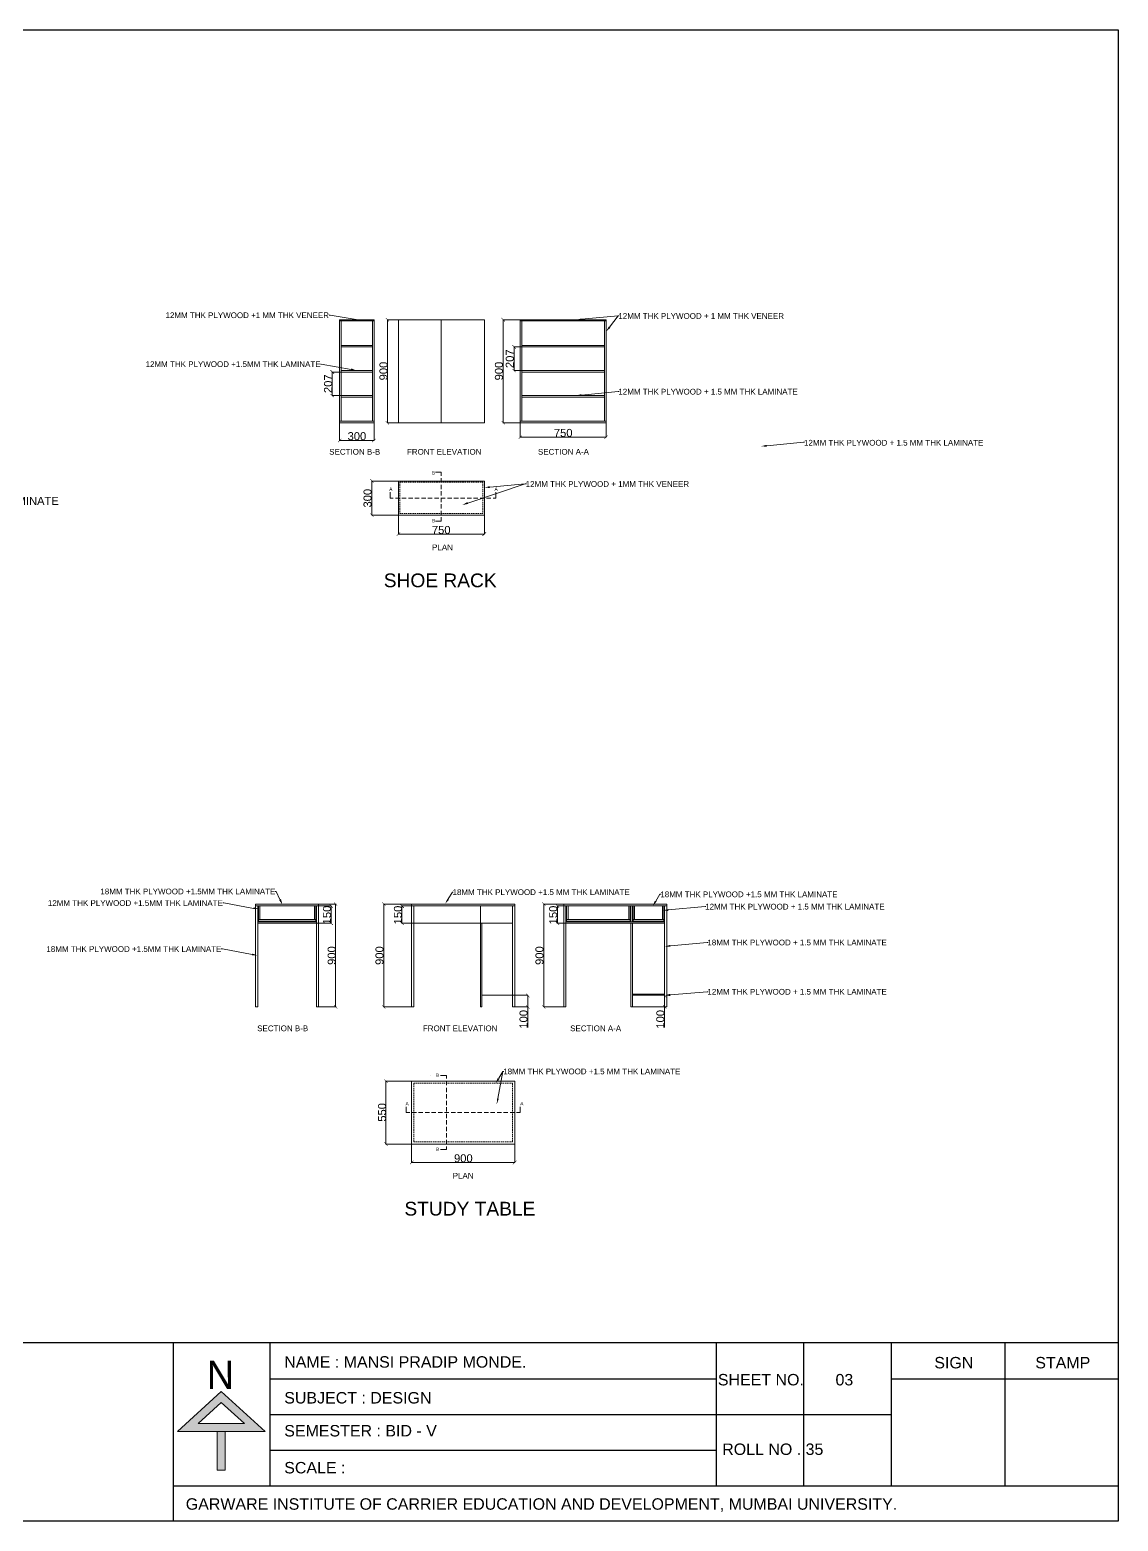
# Model space of a CAD drawing. Header units: millimetres. Extents: x 68955 to 118645, y -193284 to 16474.
# Drawn here: x 84949 to 94470, y -193284 to -180244 of the extents above; entities that cross this region are included whole.
import ezdxf

# ---------------------------------------------------------------- set-up
doc = ezdxf.new("R2010")
doc.units = ezdxf.units.MM
for name, color, linetype in [('PDF10_0', 7, 'Continuous'), ('PDF10_PLAN', 7, 'Continuous'), ('PDF10_TEXT', 7, 'Continuous')]:
    doc.layers.add(name, color=color, linetype=linetype)
doc.layers.add('PDF10_wall', color=7, linetype='Continuous', true_color=0x929498)
doc.styles.add('PDF Arial', font='arial.ttf')
doc.styles.add('PDF Yu Gothic UI', font='Yu Gothic UI.ttf')

msp = doc.modelspace()

# ---------------------------------------------------------------- hatches: boundary and pattern name
at = {"layer": 'PDF10_0', "transparency": 33554559}
for points in [[(88089.535, -182796.375), (88092.702, -182793.208), (88064.203, -182761.543), (88061.036, -182764.709)], [(89102.834, -182796.375), (89106.001, -182793.208), (89077.502, -182761.543), (89074.335, -182764.709)], [(89197.831, -183033.867), (89200.998, -183030.7), (89172.499, -182999.035), (89169.332, -183002.201)], [(89172.499, -183208.028), (89169.332, -183211.194), (89197.831, -183239.693), (89200.998, -183236.527)], [(87608.218, -183252.359), (87611.385, -183249.193), (87579.719, -183217.527), (87576.552, -183220.694)], [(87579.719, -183426.52), (87576.552, -183429.687), (87608.218, -183458.186), (87611.385, -183455.019)], [(88064.203, -183664.012), (88061.036, -183667.179), (88089.535, -183695.678), (88092.702, -183692.511)], [(89077.502, -183664.012), (89074.335, -183667.179), (89102.834, -183695.678), (89106.001, -183692.511)], [(87674.716, -183822.34), (87671.549, -183819.174), (87643.05, -183847.673), (87646.217, -183850.839)], [(87940.707, -183847.673), (87943.873, -183850.839), (87975.539, -183822.34), (87972.372, -183819.174)], [(89254.829, -183793.841), (89251.663, -183790.675), (89223.164, -183819.174), (89226.33, -183822.34)], [(89973.638, -183819.174), (89976.805, -183822.34), (90005.304, -183793.841), (90002.137, -183790.675)], [(87953.373, -184205.494), (87956.54, -184202.327), (87928.041, -184170.662), (87924.874, -184173.828)], [(87928.041, -184471.485), (87924.874, -184474.652), (87953.373, -184503.151), (87956.54, -184499.984)], [(88190.865, -184639.313), (88187.699, -184636.146), (88156.033, -184667.812), (88159.199, -184670.978)], [(88906.508, -184667.812), (88909.674, -184670.978), (88941.34, -184639.313), (88938.173, -184636.146)], [(87598.718, -187923.035), (87601.885, -187919.869), (87570.219, -187888.203), (87567.053, -187891.37)], [(87636.717, -187904.036), (87639.884, -187900.87), (87611.385, -187872.37), (87608.218, -187875.537)], [(88057.87, -187904.036), (88061.036, -187900.87), (88032.537, -187872.37), (88029.371, -187875.537)], [(88219.364, -187923.035), (88222.531, -187919.869), (88190.865, -187888.203), (88187.699, -187891.37)], [(89457.489, -187904.036), (89460.656, -187900.87), (89432.157, -187872.37), (89428.99, -187875.537)], [(89577.818, -187923.035), (89580.985, -187919.869), (89552.486, -187888.203), (89549.319, -187891.37)], [(87570.219, -188040.198), (87567.053, -188043.365), (87598.718, -188071.864), (87601.885, -188068.697)], [(88190.865, -188040.198), (88187.699, -188043.365), (88219.364, -188071.864), (88222.531, -188068.697)], [(89552.486, -188040.198), (89549.319, -188043.365), (89577.818, -188071.864), (89580.985, -188068.697)], [(89318.16, -188705.176), (89321.327, -188702.009), (89292.828, -188670.344), (89289.661, -188673.51)], [(90515.12, -188705.176), (90518.287, -188702.009), (90489.788, -188670.344), (90486.621, -188673.51)], [(87611.385, -188771.674), (87608.218, -188774.84), (87636.717, -188803.339), (87639.884, -188800.173)], [(88032.537, -188771.674), (88029.371, -188774.84), (88057.87, -188803.339), (88061.036, -188800.173)], [(89292.828, -188771.674), (89289.661, -188774.84), (89318.16, -188803.339), (89321.327, -188800.173)], [(89432.157, -188771.674), (89428.99, -188774.84), (89457.489, -188803.339), (89460.656, -188800.173)], [(90489.788, -188771.674), (90486.621, -188774.84), (90515.12, -188803.339), (90518.287, -188800.173)], [(88076.869, -189452.484), (88080.035, -189449.317), (88051.536, -189420.818), (88048.37, -189423.985)], [(88051.536, -189968.633), (88048.37, -189971.8), (88076.869, -190003.465), (88080.035, -190000.299)], [(88308.028, -190133.294), (88304.861, -190130.128), (88273.196, -190161.793), (88276.362, -190164.96)], [(89172.499, -190161.793), (89175.665, -190164.96), (89207.331, -190133.294), (89204.164, -190130.128)]]:
    msp.add_hatch(color=256, dxfattribs=at).paths.add_polyline_path(points)
at = {"layer": 'PDF10_wall', "transparency": 33554559}
h = msp.add_hatch(color=256, dxfattribs=at)
h.paths.add_polyline_path([(86927.408, -192429.05), (86724.748, -192245.39), (86623.418, -192150.393), (86518.921, -192245.39), (86316.262, -192429.05), (86240.264, -192498.715), (86588.586, -192498.715), (86588.586, -192837.537), (86658.25, -192837.537), (86658.25, -192498.715), (87006.572, -192498.715)])
h.paths.add_polyline_path([(86826.078, -192429.05), (86420.758, -192429.05), (86623.418, -192245.39)], flags=0)

# ---------------------------------------------------------------- linework, layer by layer
at = {"layer": 'PDF10_0', "lineweight": 25}
msp.add_lwpolyline([(76436.594, -180244.127), (94470.154, -180244.127), (94470.154, -193284.022), (76436.594, -193284.022)], close=True, dxfattribs=at)
for points in [[(94470.154, -191726.074), (76436.594, -191726.074)], [(86202.265, -191726.074), (86202.265, -193284.022)], [(87047.737, -191726.074), (87047.737, -192973.699)], [(90952.105, -191726.074), (90952.105, -192973.699)], [(91718.413, -191726.074), (91718.413, -192973.699)], [(92484.72, -191726.074), (92484.72, -192973.699)], [(93479.02, -191726.074), (93479.02, -192973.699)], [(87047.737, -192039.563), (87047.737, -192039.563)], [(87047.737, -192039.563), (90952.105, -192039.563)], [(92484.72, -192039.563), (94470.154, -192039.563)], [(87047.737, -192349.886), (87047.737, -192349.886)], [(87047.737, -192349.886), (92484.72, -192349.886)], [(87047.737, -192663.376), (87047.737, -192663.376)], [(87047.737, -192663.376), (90952.105, -192663.376)], [(86202.265, -192973.699), (94470.154, -192973.699)], [(87047.737, -192973.699), (87047.737, -192973.699)]]:
    msp.add_lwpolyline(points, dxfattribs=at)
at = {"layer": 'PDF10_PLAN', "lineweight": 18}
for points in [[(87804.545, -182777.375), (87576.552, -182739.377), (87567.053, -182739.377)], [(87658.883, -182790.042), (87959.706, -182790.042)], [(87671.549, -182790.042), (87671.549, -183667.179)], [(87947.04, -182790.042), (87947.04, -183667.179)], [(88171.866, -183679.845), (88076.869, -183679.845), (88076.869, -182780.542), (88171.866, -182780.542)], [(88548.686, -183679.845), (88548.686, -182780.542)], [(89238.996, -182780.542), (89087.002, -182780.542)], [(89090.168, -182780.542), (89090.168, -183679.845)], [(89989.471, -182790.042), (89238.996, -182790.042)], [(89251.663, -182790.042), (89251.663, -183667.179)], [(89774.145, -182774.209), (90097.134, -182745.71), (90103.467, -182745.71), (90097.134, -182745.71), (90021.137, -182843.873)], [(89976.805, -182790.042), (89976.805, -183667.179)], [(87947.04, -183005.368), (87671.549, -183005.368)], [(87947.04, -183014.867), (87671.549, -183014.867)], [(87947.04, -183011.701), (87947.04, -183011.701)], [(89976.805, -183014.867), (89251.663, -183014.867), (89185.165, -183014.867), (89185.165, -183223.86), (89251.663, -183223.86), (89976.805, -183223.86)], [(89976.805, -183005.368), (89251.663, -183005.368)], [(89976.805, -183011.701), (89976.805, -183011.701)], [(89976.805, -183011.701), (89976.805, -183011.701)], [(87760.213, -183214.361), (87497.388, -183166.862), (87491.055, -183166.862)], [(87668.383, -183236.527), (87592.385, -183236.527), (87592.385, -183442.353), (87668.383, -183442.353)], [(87947.04, -183223.86), (87671.549, -183223.86)], [(87947.04, -183236.527), (87671.549, -183236.527)], [(87947.04, -183230.194), (87947.04, -183230.194)], [(89976.805, -183236.527), (89251.663, -183236.527)], [(89976.805, -183230.194), (89976.805, -183230.194)], [(89976.805, -183230.194), (89976.805, -183230.194)], [(87947.04, -183442.353), (87671.549, -183442.353)], [(87947.04, -183455.019), (87671.549, -183455.019)], [(87947.04, -183448.686), (87947.04, -183448.686)], [(89976.805, -183442.353), (89251.663, -183442.353)], [(89976.805, -183455.019), (89251.663, -183455.019)], [(89774.145, -183439.186), (90097.134, -183407.521), (90103.467, -183407.521)], [(89976.805, -183448.686), (89976.805, -183448.686)], [(89976.805, -183448.686), (89976.805, -183448.686)], [(87658.883, -183667.179), (87959.706, -183667.179)], [(87658.883, -183679.845), (87658.883, -183835.006), (87959.706, -183835.006), (87959.706, -183679.845)], [(89087.002, -183679.845), (89238.996, -183679.845), (89238.996, -183806.507), (89989.471, -183806.507), (89989.471, -183679.845)], [(89989.471, -183667.179), (89238.996, -183667.179)], [(91395.424, -183882.505), (91718.413, -183850.839), (91724.746, -183850.839)], [(88548.686, -184145.329), (88548.686, -184110.497), (88498.021, -184110.497)], [(88171.866, -184189.661), (87940.707, -184189.661), (87940.707, -184487.318), (88171.866, -184487.318)], [(88175.032, -184189.661), (88175.032, -184487.318), (88175.032, -184655.146), (88925.507, -184655.146), (88925.507, -184487.318), (88925.507, -184189.661)], [(88184.532, -184211.827), (88184.532, -184199.161), (88194.032, -184199.161)], [(88184.532, -184230.826), (88184.532, -184218.16)], [(88184.532, -184249.826), (88184.532, -184237.16)], [(88200.365, -184199.161), (88213.031, -184199.161)], [(88219.364, -184199.161), (88232.03, -184199.161)], [(88238.363, -184199.161), (88251.03, -184199.161)], [(88257.363, -184199.161), (88270.029, -184199.161)], [(88276.362, -184199.161), (88289.028, -184199.161)], [(88295.362, -184199.161), (88308.028, -184199.161)], [(88314.361, -184199.161), (88327.027, -184199.161)], [(88333.36, -184199.161), (88346.027, -184199.161)], [(88352.36, -184199.161), (88365.026, -184199.161)], [(88371.359, -184199.161), (88384.025, -184199.161)], [(88390.358, -184199.161), (88403.025, -184199.161)], [(88409.358, -184199.161), (88422.024, -184199.161)], [(88428.357, -184199.161), (88441.023, -184199.161)], [(88447.356, -184199.161), (88460.023, -184199.161)], [(88466.356, -184199.161), (88479.022, -184199.161)], [(88485.355, -184199.161), (88498.021, -184199.161)], [(88504.355, -184199.161), (88517.021, -184199.161)], [(88523.354, -184199.161), (88536.02, -184199.161)], [(88542.353, -184199.161), (88555.019, -184199.161)], [(88548.686, -184202.327), (88548.686, -184164.329)], [(88548.686, -184259.326), (88548.686, -184221.327)], [(88561.353, -184199.161), (88574.019, -184199.161)], [(88580.352, -184199.161), (88593.018, -184199.161)], [(88599.351, -184199.161), (88612.018, -184199.161)], [(88618.351, -184199.161), (88631.017, -184199.161)], [(88637.35, -184199.161), (88650.016, -184199.161)], [(88656.349, -184199.161), (88669.016, -184199.161)], [(88675.349, -184199.161), (88688.015, -184199.161)], [(88694.348, -184199.161), (88707.014, -184199.161)], [(88713.347, -184199.161), (88726.014, -184199.161)], [(88732.347, -184199.161), (88745.013, -184199.161)], [(88751.346, -184199.161), (88764.012, -184199.161)], [(88770.346, -184199.161), (88783.012, -184199.161)], [(88973.005, -184243.493), (89283.328, -184214.994), (89292.828, -184214.994), (89283.328, -184214.994), (88779.845, -184382.821)], [(88789.345, -184199.161), (88802.011, -184199.161)], [(88808.344, -184199.161), (88821.011, -184199.161)], [(88827.344, -184199.161), (88840.01, -184199.161)], [(88846.343, -184199.161), (88859.009, -184199.161)], [(88865.342, -184199.161), (88878.009, -184199.161)], [(88884.342, -184199.161), (88897.008, -184199.161)], [(88903.341, -184199.161), (88912.841, -184199.161), (88912.841, -184211.827)], [(88912.841, -184218.16), (88912.841, -184230.826)], [(88912.841, -184237.16), (88912.841, -184249.826)], [(88102.201, -184287.825), (88102.201, -184338.49), (88127.534, -184338.49)], [(88146.533, -184338.49), (88184.532, -184338.49)], [(88184.532, -184268.825), (88184.532, -184256.159)], [(88184.532, -184287.825), (88184.532, -184275.158)], [(88184.532, -184306.824), (88184.532, -184294.158)], [(88184.532, -184325.823), (88184.532, -184313.157)], [(88184.532, -184344.823), (88184.532, -184332.156)], [(88184.532, -184363.822), (88184.532, -184351.156)], [(88184.532, -184382.821), (88184.532, -184370.155)], [(88203.531, -184338.49), (88241.53, -184338.49)], [(88260.529, -184338.49), (88298.528, -184338.49)], [(88317.527, -184338.49), (88355.526, -184338.49)], [(88374.526, -184338.49), (88412.524, -184338.49)], [(88431.524, -184338.49), (88469.522, -184338.49)], [(88488.522, -184338.49), (88526.52, -184338.49)], [(88545.52, -184338.49), (88583.519, -184338.49)], [(88548.686, -184316.324), (88548.686, -184278.325)], [(88548.686, -184373.322), (88548.686, -184335.323)], [(88602.518, -184338.49), (88640.517, -184338.49)], [(88659.516, -184338.49), (88697.515, -184338.49)], [(88716.514, -184338.49), (88754.513, -184338.49)], [(88773.512, -184338.49), (88811.511, -184338.49)], [(88830.51, -184338.49), (88868.509, -184338.49)], [(88887.508, -184338.49), (88925.507, -184338.49)], [(88912.841, -184256.159), (88912.841, -184268.825)], [(88912.841, -184275.158), (88912.841, -184287.825)], [(88912.841, -184294.158), (88912.841, -184306.824)], [(88912.841, -184313.157), (88912.841, -184325.823)], [(88912.841, -184332.156), (88912.841, -184344.823)], [(88912.841, -184351.156), (88912.841, -184363.822)], [(88912.841, -184370.155), (88912.841, -184382.821)], [(88944.506, -184338.49), (88982.505, -184338.49)], [(89001.504, -184338.49), (89026.837, -184338.49), (89026.837, -184287.825)], [(88184.532, -184401.821), (88184.532, -184389.154)], [(88184.532, -184420.82), (88184.532, -184408.154)], [(88184.532, -184439.819), (88184.532, -184427.153)], [(88184.532, -184458.819), (88184.532, -184446.153)], [(88194.032, -184474.652), (88184.532, -184474.652), (88184.532, -184465.152)], [(88213.031, -184474.652), (88200.365, -184474.652)], [(88232.03, -184474.652), (88219.364, -184474.652)], [(88251.03, -184474.652), (88238.363, -184474.652)], [(88270.029, -184474.652), (88257.363, -184474.652)], [(88289.028, -184474.652), (88276.362, -184474.652)], [(88308.028, -184474.652), (88295.362, -184474.652)], [(88327.027, -184474.652), (88314.361, -184474.652)], [(88346.027, -184474.652), (88333.36, -184474.652)], [(88365.026, -184474.652), (88352.36, -184474.652)], [(88384.025, -184474.652), (88371.359, -184474.652)], [(88403.025, -184474.652), (88390.358, -184474.652)], [(88422.024, -184474.652), (88409.358, -184474.652)], [(88441.023, -184474.652), (88428.357, -184474.652)], [(88460.023, -184474.652), (88447.356, -184474.652)], [(88479.022, -184474.652), (88466.356, -184474.652)], [(88498.021, -184474.652), (88485.355, -184474.652)], [(88498.021, -184541.149), (88548.686, -184541.149), (88548.686, -184506.317)], [(88517.021, -184474.652), (88504.355, -184474.652)], [(88536.02, -184474.652), (88523.354, -184474.652)], [(88555.019, -184474.652), (88542.353, -184474.652)], [(88548.686, -184430.32), (88548.686, -184392.321)], [(88548.686, -184487.318), (88548.686, -184449.319)], [(88574.019, -184474.652), (88561.353, -184474.652)], [(88593.018, -184474.652), (88580.352, -184474.652)], [(88612.018, -184474.652), (88599.351, -184474.652)], [(88631.017, -184474.652), (88618.351, -184474.652)], [(88650.016, -184474.652), (88637.35, -184474.652)], [(88669.016, -184474.652), (88656.349, -184474.652)], [(88688.015, -184474.652), (88675.349, -184474.652)], [(88707.014, -184474.652), (88694.348, -184474.652)], [(88726.014, -184474.652), (88713.347, -184474.652)], [(88745.013, -184474.652), (88732.347, -184474.652)], [(88764.012, -184474.652), (88751.346, -184474.652)], [(88783.012, -184474.652), (88770.346, -184474.652)], [(88802.011, -184474.652), (88789.345, -184474.652)], [(88821.011, -184474.652), (88808.344, -184474.652)], [(88840.01, -184474.652), (88827.344, -184474.652)], [(88859.009, -184474.652), (88846.343, -184474.652)], [(88878.009, -184474.652), (88865.342, -184474.652)], [(88897.008, -184474.652), (88884.342, -184474.652)], [(88912.841, -184465.152), (88912.841, -184474.652), (88903.341, -184474.652)], [(88912.841, -184389.154), (88912.841, -184401.821)], [(88912.841, -184408.154), (88912.841, -184420.82)], [(88912.841, -184427.153), (88912.841, -184439.819)], [(88912.841, -184446.153), (88912.841, -184458.819)], [(86905.242, -187926.202), (86645.584, -187878.704), (86636.084, -187878.704)], [(87627.217, -187888.203), (87475.223, -187888.203), (86924.241, -187888.203), (86924.241, -188787.506), (86943.24, -188787.506), (86943.24, -187904.036)], [(87475.223, -187904.036), (86924.241, -187904.036)], [(87475.223, -187888.203), (87475.223, -188787.506), (87456.223, -188787.506), (87456.223, -187904.036), (87586.052, -187904.036), (87586.052, -188056.031), (87456.223, -188056.031), (86943.24, -188056.031)], [(86949.574, -187904.036), (86949.574, -188037.032), (87449.89, -188037.032), (87449.89, -187904.036)], [(86962.24, -187904.036), (86962.24, -188024.365)], [(87136.401, -187847.038), (87104.735, -187777.374), (87095.235, -187777.374)], [(87440.39, -187904.036), (87440.39, -188024.365)], [(87624.051, -187888.203), (87624.051, -188787.506)], [(88289.028, -187888.203), (88042.037, -187888.203)], [(88045.203, -187888.203), (88045.203, -188787.506)], [(89191.498, -187904.036), (88289.028, -187904.036), (88203.531, -187904.036), (88203.531, -188056.031), (88308.028, -188056.031), (89172.499, -188056.031)], [(89172.499, -187904.036), (89172.499, -188787.506), (89191.498, -188787.506), (89191.498, -187888.203), (88289.028, -187888.203), (88289.028, -188787.506), (88308.028, -188787.506), (88308.028, -187904.036)], [(88608.851, -187843.871), (88646.85, -187783.707), (88653.183, -187783.707)], [(88890.675, -187904.036), (88890.675, -188787.506), (88903.341, -188787.506), (88903.341, -188056.031)], [(89618.984, -188787.506), (89444.823, -188787.506), (89444.823, -187888.203), (89618.984, -187888.203), (90521.453, -187888.203), (90521.453, -188787.506), (90502.454, -188787.506), (90502.454, -187904.036)], [(90201.631, -187904.036), (90201.631, -188037.032), (89644.316, -188037.032), (89644.316, -187904.036), (89561.986, -187904.036)], [(89565.152, -187904.036), (89565.152, -188056.031)], [(89618.984, -187888.203), (89618.984, -188787.506), (89637.983, -188787.506), (89637.983, -187904.036)], [(89618.984, -187904.036), (90521.453, -187904.036)], [(89656.982, -187904.036), (89656.982, -188024.365)], [(90188.964, -187904.036), (90188.964, -188024.365)], [(90207.964, -187904.036), (90207.964, -188043.365)], [(90220.63, -187904.036), (90220.63, -188043.365)], [(90496.121, -187904.036), (90496.121, -188037.032), (90226.963, -188037.032), (90226.963, -187904.036)], [(90239.629, -187904.036), (90239.629, -188024.365)], [(90426.456, -187862.871), (90461.289, -187802.706), (90470.788, -187802.706)], [(90483.455, -187904.036), (90483.455, -188024.365)], [(87449.89, -188024.365), (86949.574, -188024.365)], [(89644.316, -188024.365), (90201.631, -188024.365)], [(90226.963, -188024.365), (90496.121, -188024.365)], [(90534.119, -187938.868), (90857.109, -187910.369), (90863.442, -187910.369)], [(87456.223, -188043.365), (86943.24, -188043.365)], [(89644.316, -188056.031), (89561.986, -188056.031)], [(89637.983, -188043.365), (90502.454, -188043.365)], [(89637.983, -188056.031), (90502.454, -188056.031)], [(90207.964, -188056.031), (90207.964, -188787.506), (90220.63, -188787.506), (90220.63, -188056.031)], [(86892.575, -188328.355), (86632.918, -188280.857), (86623.418, -188280.857)], [(90553.119, -188252.358), (90872.941, -188223.859), (90882.441, -188223.859)], [(89172.499, -188787.506), (89305.494, -188787.506), (89305.494, -188686.176), (89172.499, -188686.176), (88903.341, -188686.176)], [(90220.63, -188676.677), (90502.454, -188676.677)], [(90220.63, -188787.506), (90502.454, -188787.506), (90502.454, -188686.176), (90220.63, -188686.176), (90502.454, -188686.176)], [(90553.119, -188683.01), (90872.941, -188654.511), (90882.441, -188654.511)], [(87475.223, -188787.506), (87627.217, -188787.506)], [(88289.028, -188787.506), (88042.037, -188787.506)], [(89305.494, -188787.506), (89305.494, -188968)], [(90502.454, -188787.506), (90502.454, -188968)], [(88289.028, -189987.633), (88064.203, -189987.633), (88064.203, -189436.651), (88289.028, -189436.651), (88289.028, -189987.633), (88289.028, -190149.127), (89191.498, -190149.127), (89191.498, -189987.633), (89191.498, -189436.651)], [(88308.028, -189468.317), (88308.028, -189455.65), (88317.527, -189455.65)], [(88323.861, -189455.65), (88336.527, -189455.65)], [(88342.86, -189455.65), (88355.526, -189455.65)], [(88361.859, -189455.65), (88374.526, -189455.65)], [(88380.859, -189455.65), (88393.525, -189455.65)], [(88399.858, -189455.65), (88412.524, -189455.65)], [(88418.857, -189455.65), (88431.524, -189455.65)], [(88437.857, -189455.65), (88450.523, -189455.65)], [(88450.523, -189385.986), (88450.523, -189385.986)], [(88456.856, -189455.65), (88469.522, -189455.65)], [(88475.855, -189455.65), (88488.522, -189455.65)], [(88494.855, -189455.65), (88507.521, -189455.65)], [(88513.854, -189455.65), (88526.52, -189455.65)], [(88532.854, -189455.65), (88545.52, -189455.65)], [(88593.018, -189414.485), (88593.018, -189385.986), (88542.353, -189385.986)], [(88551.853, -189455.65), (88564.519, -189455.65)], [(88570.852, -189455.65), (88583.519, -189455.65)], [(88589.852, -189455.65), (88602.518, -189455.65)], [(88593.018, -189471.483), (88593.018, -189433.485)], [(88608.851, -189455.65), (88621.517, -189455.65)], [(88627.85, -189455.65), (88640.517, -189455.65)], [(88646.85, -189455.65), (88659.516, -189455.65)], [(88665.849, -189455.65), (88678.515, -189455.65)], [(88684.848, -189455.65), (88697.515, -189455.65)], [(88703.848, -189455.65), (88716.514, -189455.65)], [(88722.847, -189455.65), (88735.513, -189455.65)], [(88741.847, -189455.65), (88754.513, -189455.65)], [(88764.012, -189455.65), (88776.679, -189455.65)], [(88783.012, -189455.65), (88795.678, -189455.65)], [(88802.011, -189455.65), (88814.677, -189455.65)], [(88821.011, -189455.65), (88833.677, -189455.65)], [(88840.01, -189455.65), (88852.676, -189455.65)], [(88859.009, -189455.65), (88871.675, -189455.65)], [(88878.009, -189455.65), (88890.675, -189455.65)], [(88897.008, -189455.65), (88909.674, -189455.65)], [(88916.007, -189455.65), (88928.674, -189455.65)], [(88935.007, -189455.65), (88947.673, -189455.65)], [(88954.006, -189455.65), (88966.672, -189455.65)], [(88973.005, -189455.65), (88985.672, -189455.65)], [(88992.005, -189455.65), (89004.671, -189455.65)], [(89011.004, -189455.65), (89023.67, -189455.65)], [(89030.003, -189455.65), (89042.67, -189455.65)], [(89052.169, -189411.319), (89087.002, -189351.154), (89096.501, -189351.154), (89087.002, -189351.154), (89042.67, -189588.646)], [(89049.003, -189455.65), (89061.669, -189455.65)], [(89068.002, -189455.65), (89080.668, -189455.65)], [(89087.002, -189455.65), (89099.668, -189455.65)], [(89106.001, -189455.65), (89118.667, -189455.65)], [(89125, -189455.65), (89137.667, -189455.65)], [(89144, -189455.65), (89156.666, -189455.65)], [(89162.999, -189455.65), (89172.499, -189455.65), (89172.499, -189468.317)], [(88308.028, -189490.483), (88308.028, -189474.65)], [(88308.028, -189509.482), (88308.028, -189496.816)], [(88308.028, -189528.481), (88308.028, -189515.815)], [(88308.028, -189547.481), (88308.028, -189534.814)], [(88308.028, -189566.48), (88308.028, -189553.814)], [(88308.028, -189585.479), (88308.028, -189572.813)], [(88308.028, -189604.479), (88308.028, -189591.813)], [(88593.018, -189531.648), (88593.018, -189493.649)], [(88593.018, -189588.646), (88593.018, -189550.647)], [(89172.499, -189474.65), (89172.499, -189490.483)], [(89172.499, -189496.816), (89172.499, -189509.482)], [(89172.499, -189515.815), (89172.499, -189528.481)], [(89172.499, -189534.814), (89172.499, -189547.481)], [(89172.499, -189553.814), (89172.499, -189566.48)], [(89172.499, -189572.813), (89172.499, -189585.479)], [(89172.499, -189591.813), (89172.499, -189604.479)], [(88241.53, -189661.477), (88241.53, -189712.142), (88273.196, -189712.142)], [(88292.195, -189712.142), (88330.194, -189712.142)], [(88308.028, -189623.478), (88308.028, -189610.812)], [(88308.028, -189642.478), (88308.028, -189629.811)], [(88308.028, -189661.477), (88308.028, -189648.811)], [(88308.028, -189680.476), (88308.028, -189667.81)], [(88308.028, -189699.476), (88308.028, -189686.809)], [(88308.028, -189718.475), (88308.028, -189705.809)], [(88308.028, -189737.474), (88308.028, -189724.808)], [(88349.193, -189712.142), (88387.192, -189712.142)], [(88406.191, -189712.142), (88444.19, -189712.142)], [(88463.189, -189712.142), (88501.188, -189712.142)], [(88520.187, -189712.142), (88558.186, -189712.142)], [(88577.185, -189712.142), (88615.184, -189712.142)], [(88593.018, -189645.644), (88593.018, -189607.645)], [(88593.018, -189702.642), (88593.018, -189664.643)], [(88593.018, -189759.64), (88593.018, -189721.642)], [(88634.183, -189712.142), (88672.182, -189712.142)], [(88691.182, -189712.142), (88729.18, -189712.142)], [(88748.18, -189712.142), (88789.345, -189712.142)], [(88808.344, -189712.142), (88846.343, -189712.142)], [(88865.342, -189712.142), (88903.341, -189712.142)], [(88922.34, -189712.142), (88960.339, -189712.142)], [(88979.339, -189712.142), (89017.337, -189712.142)], [(89036.337, -189712.142), (89074.335, -189712.142)], [(89093.335, -189712.142), (89131.333, -189712.142)], [(89150.333, -189712.142), (89188.331, -189712.142)], [(89172.499, -189610.812), (89172.499, -189623.478)], [(89172.499, -189629.811), (89172.499, -189642.478)], [(89172.499, -189648.811), (89172.499, -189661.477)], [(89172.499, -189667.81), (89172.499, -189680.476)], [(89172.499, -189686.809), (89172.499, -189699.476)], [(89172.499, -189705.809), (89172.499, -189718.475)], [(89172.499, -189724.808), (89172.499, -189737.474)], [(89207.331, -189712.142), (89238.996, -189712.142), (89238.996, -189661.477)], [(89238.996, -189629.811), (89238.996, -189629.811)], [(88308.028, -189756.474), (88308.028, -189743.807)], [(88308.028, -189775.473), (88308.028, -189762.807)], [(88308.028, -189794.472), (88308.028, -189781.806)], [(88308.028, -189813.472), (88308.028, -189800.806)], [(88308.028, -189832.471), (88308.028, -189819.805)], [(88308.028, -189851.47), (88308.028, -189838.804)], [(88308.028, -189870.47), (88308.028, -189857.804)], [(88593.018, -189816.638), (88593.018, -189778.64)], [(88593.018, -189873.636), (88593.018, -189835.638)], [(89172.499, -189743.807), (89172.499, -189756.474)], [(89172.499, -189762.807), (89172.499, -189775.473)], [(89172.499, -189781.806), (89172.499, -189794.472)], [(89172.499, -189800.806), (89172.499, -189813.472)], [(89172.499, -189819.805), (89172.499, -189832.471)], [(89172.499, -189838.804), (89172.499, -189851.47)], [(89172.499, -189857.804), (89172.499, -189870.47)], [(88308.028, -189889.469), (88308.028, -189876.803)], [(88308.028, -189908.469), (88308.028, -189895.802)], [(88308.028, -189927.468), (88308.028, -189914.802)], [(88308.028, -189946.467), (88308.028, -189933.801)], [(88317.527, -189968.633), (88308.028, -189968.633), (88308.028, -189952.8)], [(88336.527, -189968.633), (88323.861, -189968.633)], [(88355.526, -189968.633), (88342.86, -189968.633)], [(88374.526, -189968.633), (88361.859, -189968.633)], [(88393.525, -189968.633), (88380.859, -189968.633)], [(88412.524, -189968.633), (88399.858, -189968.633)], [(88431.524, -189968.633), (88418.857, -189968.633)], [(88450.523, -189968.633), (88437.857, -189968.633)], [(88469.522, -189968.633), (88456.856, -189968.633)], [(88488.522, -189968.633), (88475.855, -189968.633)], [(88507.521, -189968.633), (88494.855, -189968.633)], [(88526.52, -189968.633), (88513.854, -189968.633)], [(88545.52, -189968.633), (88532.854, -189968.633)], [(88564.519, -189968.633), (88551.853, -189968.633)], [(88583.519, -189968.633), (88570.852, -189968.633)], [(88602.518, -189968.633), (88589.852, -189968.633)], [(88593.018, -189930.634), (88593.018, -189892.636)], [(88593.018, -189987.633), (88593.018, -189949.634)], [(88621.517, -189968.633), (88608.851, -189968.633)], [(88640.517, -189968.633), (88627.85, -189968.633)], [(88659.516, -189968.633), (88646.85, -189968.633)], [(88678.515, -189968.633), (88665.849, -189968.633)], [(88697.515, -189968.633), (88684.848, -189968.633)], [(88716.514, -189968.633), (88703.848, -189968.633)], [(88735.513, -189968.633), (88722.847, -189968.633)], [(88754.513, -189968.633), (88741.847, -189968.633)], [(88776.679, -189968.633), (88764.012, -189968.633)], [(88795.678, -189968.633), (88783.012, -189968.633)], [(88814.677, -189968.633), (88802.011, -189968.633)], [(88833.677, -189968.633), (88821.011, -189968.633)], [(88852.676, -189968.633), (88840.01, -189968.633)], [(88871.675, -189968.633), (88859.009, -189968.633)], [(88890.675, -189968.633), (88878.009, -189968.633)], [(88909.674, -189968.633), (88897.008, -189968.633)], [(88928.674, -189968.633), (88916.007, -189968.633)], [(88947.673, -189968.633), (88935.007, -189968.633)], [(88966.672, -189968.633), (88954.006, -189968.633)], [(88985.672, -189968.633), (88973.005, -189968.633)], [(89004.671, -189968.633), (88992.005, -189968.633)], [(89023.67, -189968.633), (89011.004, -189968.633)], [(89042.67, -189968.633), (89030.003, -189968.633)], [(89061.669, -189968.633), (89049.003, -189968.633)], [(89080.668, -189968.633), (89068.002, -189968.633)], [(89099.668, -189968.633), (89087.002, -189968.633)], [(89118.667, -189968.633), (89106.001, -189968.633)], [(89137.667, -189968.633), (89125, -189968.633)], [(89156.666, -189968.633), (89144, -189968.633)], [(89172.499, -189952.8), (89172.499, -189968.633), (89162.999, -189968.633)], [(89172.499, -189876.803), (89172.499, -189889.469)], [(89172.499, -189895.802), (89172.499, -189908.469)], [(89172.499, -189914.802), (89172.499, -189927.468)], [(89172.499, -189933.801), (89172.499, -189946.467)], [(88542.353, -190035.131), (88593.018, -190035.131), (88593.018, -190006.632)]]:
    msp.add_lwpolyline(points, dxfattribs=at)
for points in [[(87959.706, -182780.542), (87658.883, -182780.542), (87658.883, -183679.845), (87959.706, -183679.845)], [(88175.032, -182780.542), (88175.032, -183679.845), (88925.507, -183679.845), (88925.507, -182780.542)], [(89238.996, -182780.542), (89238.996, -183679.845), (89989.471, -183679.845), (89989.471, -182780.542)], [(88175.032, -184189.661), (88925.507, -184189.661), (88925.507, -184487.318), (88175.032, -184487.318)], [(88289.028, -189436.651), (89191.498, -189436.651), (89191.498, -189987.633), (88289.028, -189987.633)]]:
    msp.add_lwpolyline(points, close=True, dxfattribs=at)
at = {"layer": 'PDF10_PLAN', "transparency": 33554559}
for points in [[(87804.545, -182777.375), (87807.711, -182780.542), (87804.545, -182780.542)], [(89774.145, -182783.709), (89723.48, -182780.542), (89774.145, -182767.876)], [(90027.47, -182850.206), (89989.471, -182881.872), (90014.804, -182837.54)], [(87760.213, -183204.861), (87807.711, -183223.86), (87757.046, -183223.86)], [(89774.145, -183445.52), (89723.48, -183442.353), (89774.145, -183429.687)], [(91395.424, -183888.838), (91344.759, -183885.671), (91395.424, -183873.005)], [(88973.005, -184249.826), (88925.507, -184246.659), (88973.005, -184233.993)], [(88783.012, -184389.154), (88732.347, -184398.654), (88776.679, -184373.322)], [(87145.9, -187843.871), (87158.567, -187894.536), (87130.067, -187853.371)], [(88615.184, -187850.205), (88580.352, -187888.203), (88602.518, -187840.705)], [(90432.79, -187866.037), (90397.957, -187904.036), (90416.957, -187859.704)], [(86908.408, -187916.702), (86955.907, -187932.535), (86905.242, -187932.535)], [(90534.119, -187948.368), (90483.455, -187945.201), (90534.119, -187932.535)], [(90553.119, -188261.857), (90502.454, -188258.691), (90549.952, -188246.025)], [(86895.742, -188322.022), (86943.24, -188337.855), (86892.575, -188337.855)], [(90553.119, -188692.51), (90502.454, -188686.176), (90549.952, -188673.51)], [(89058.503, -189417.652), (89023.67, -189455.65), (89042.67, -189408.152)], [(89052.169, -189588.646), (89033.17, -189639.311), (89036.337, -189588.646)]]:
    msp.add_solid(points, dxfattribs=at)
at = {"layer": 'PDF10_wall', "color": 251, "lineweight": 18, "true_color": 0x535353}
for points in [[(86623.418, -192498.715), (87006.572, -192498.715), (86623.418, -192150.393), (86240.264, -192498.715)], [(86623.418, -192245.39), (86420.758, -192429.05), (86623.418, -192429.05), (86826.078, -192429.05)], [(86658.25, -192498.715), (86588.586, -192498.715), (86588.586, -192837.537), (86658.25, -192837.537)]]:
    msp.add_lwpolyline(points, close=True, dxfattribs=at)

# ---------------------------------------------------------------- texts
at = {"layer": 'PDF10_TEXT', "attachment_point": 7}
for s, insert, char_height, style in [('12MM THK PLYWOOD +1 MM THK VENEER', (86135.768, -182765.562), 49.99407, 'PDF Arial'), ('12MM THK PLYWOOD + 1 MM THK VENEER', (90097.134, -182771.895), 49.99407, 'PDF Arial'), ('12MM THK PLYWOOD +1.5MM THK LAMINATE', (85961.607, -183193.047), 49.99407, 'PDF Arial'), ('12MM THK PLYWOOD + 1.5 MM THK LAMINATE', (90097.134, -183433.706), 49.99407, 'PDF Arial'), ('300', (87728.547, -183833.081), 69.9931, 'PDF Arial'), ('750', (89533.487, -183804.534), 69.9931, 'PDF Arial'), ('12MM THK PLYWOOD + 1.5 MM THK LAMINATE', (91721.579, -183880.191), 49.99407, 'PDF Arial'), ('SECTION B-B', (87567.802, -183959.355), 49.99407, 'PDF Arial'), ('FRONT ELEVATION', (88247.863, -183959.355), 49.99407, 'PDF Arial'), ('SECTION A-A', (89393.908, -183959.355), 49.99407, 'PDF Arial'), ('B', (88466.356, -184132.663), 29.997, 'PDF Arial'), ('A', (88092.702, -184275.158), 29.997, 'PDF Arial'), ('A', (89014.171, -184275.158), 29.997, 'PDF Arial'), ('12MM THK PLYWOOD + 1MM THK VENEER', (89286.495, -184241.179), 49.99407, 'PDF Arial'), ('18MM THK PLYWOOD+1.5 THK LAMINATE', (83249.212, -184399.379), 69.99306, 'PDF Arial'), ('B', (88466.356, -184550.649), 29.997, 'PDF Arial'), ('750', (88466.356, -184653.173), 69.9931, 'PDF Arial'), ('PLAN', (88467.772, -184794.474), 49.9941, 'PDF Arial'), ('SHOE RACK', (88045.203, -185119.509), 119.9894, 'PDF Arial'), ('18MM THK PLYWOOD +1.5MM THK LAMINATE', (85565.787, -187803.559), 49.99407, 'PDF Arial'), ('18MM THK PLYWOOD +1.5 MM THK LAMINATE', (88646.85, -187809.892), 49.99407, 'PDF Arial'), ('12MM THK PLYWOOD +1.5MM THK LAMINATE', (85106.636, -187904.889), 49.99407, 'PDF Arial'), ('18MM THK PLYWOOD +1.5 MM THK LAMINATE', (90464.455, -187828.891), 49.99407, 'PDF Arial'), ('12MM THK PLYWOOD + 1.5 MM THK LAMINATE', (90857.109, -187936.554), 49.99407, 'PDF Arial'), ('18MM THK PLYWOOD +1.5MM THK LAMINATE', (85093.969, -188307.042), 49.99407, 'PDF Arial'), ('18MM THK PLYWOOD + 1.5 MM THK LAMINATE', (90876.108, -188250.044), 49.99407, 'PDF Arial'), ('12MM THK PLYWOOD + 1.5 MM THK LAMINATE', (90876.108, -188680.696), 49.99407, 'PDF Arial'), ('SECTION B-B', (86937.657, -189000.518), 49.99407, 'PDF Arial'), ('FRONT ELEVATION', (88387.192, -189000.518), 49.99407, 'PDF Arial'), ('SECTION A-A', (89675.731, -189000.518), 49.99407, 'PDF Arial'), ('18MM THK PLYWOOD +1.5 MM THK LAMINATE', (89090.168, -189377.339), 49.99407, 'PDF Arial'), ('B', (88501.188, -189398.652), 29.997, 'PDF Arial'), ('A', (88235.197, -189648.811), 29.997, 'PDF Arial'), ('A', (89238.996, -189648.811), 29.997, 'PDF Arial'), ('B', (88501.188, -190047.797), 29.997, 'PDF Arial'), ('900', (88659.516, -190147.154), 69.9931, 'PDF Arial'), ('PLAN', (88648.266, -190288.456), 49.9941, 'PDF Arial'), ('STUDY TABLE', (88225.697, -190613.491), 119.98939, 'PDF Arial'), ('N', (86493.589, -192128.227), 248.29, 'PDF Yu Gothic UI'), ('NAME : MANSI PRADIP MONDE.', (87174.399, -191943.105), 99.99041, 'PDF Arial'), ('SIGN', (92861.541, -191949.438), 99.9904, 'PDF Arial'), ('STAMP', (93745.011, -191949.438), 99.9904, 'PDF Arial'), ('SHEET NO.', (90967.938, -192098.267), 99.9904, 'PDF Arial'), ('03', (91997.07, -192098.335), 99.9904, 'PDF Arial'), ('SUBJECT : DESIGN', (87174.399, -192256.595), 99.99041, 'PDF Arial'), ('SEMESTER : BID - V', (87174.399, -192544.752), 99.99041, 'PDF Arial'), ('ROLL NO . 35', (91005.937, -192706.314), 99.99041, 'PDF Arial'), ('SCALE :', (87174.399, -192867.741), 99.9904, 'PDF Arial'), ('GARWARE INSTITUTE OF CARRIER EDUCATION AND DEVELOPMENT, MUMBAI UNIVERSITY.', (86313.095, -193202.471), 99.99041, 'PDF Arial')]:
    msp.add_mtext(s, dxfattribs=dict(at, insert=insert, char_height=char_height, style=style))
at = {"layer": 'PDF10_TEXT', "char_height": 69.9931, "attachment_point": 7, "rotation": 90, "style": 'PDF Arial'}
for s, insert in [('207', (89183.192, -183201.694)), ('900', (88078.063, -183309.358)), ('900', (89088.195, -183309.358)), ('207', (87593.579, -183420.187)), ('300', (87938.782, -184420.82)), ('150', (87584.079, -188065.531)), ('150', (88204.725, -188065.531)), ('150', (89563.179, -188065.531)), ('900', (87625.244, -188420.185)), ('900', (88043.23, -188420.185)), ('900', (89442.85, -188420.185)), ('100', (89303.521, -188977.5)), ('100', (90500.481, -188977.5)), ('550', (88065.396, -189791.306))]:
    msp.add_mtext(s, dxfattribs=dict(at, insert=insert))

doc.saveas('drawing.dxf')
